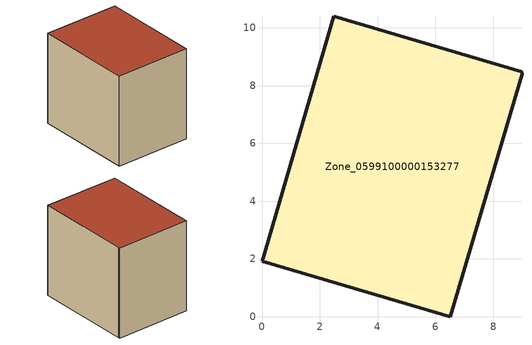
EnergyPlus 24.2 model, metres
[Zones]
Zone_0599100000153277
 floor ground (C_G): 8.99,8.41 6.52,0 0,1.92 2.49,10.4 8.98,8.48 z0.46
 wall outside (C_F): 6.52,0 8.99,8.41 8.98,8.48 2.49,10.4 0,1.92 6.52,0 z0.46:8.58
 roof outside (C_R): 2.49,10.4 0,1.92 6.52,0 8.99,8.41 8.98,8.48 z8.58
[BUILDING]
Pand.0599100000153277: North Axis=0; Terrain=City; Loads Convergence Tolerance Value=0.04; Temperature Convergence Tolerance Value=0.4; Solar Distribution=FullExterior; Maximum Number of Warmup Days=25; Minimum Number of Warmup Days=1
[Site:Location]
Rotterdam.The.Hague.AP_ZH_NLD Design_Conditions: Latitude=51.96; Longitude=4.45; Time Zone=1; Elevation=-4.5
[SITE:GROUNDTEMPERATURE:BUILDINGSURFACE]
18, 18, 18, 18, 18, 18, 18, 18, 18, 18, 18, 18
[MATERIAL] Thermal Absorptance=0.9; Solar Absorptance=0.7; Visible Absorptance=0.7
Name | Roughness | Thickness | Conductivity | Density | Specific Heat
G.TI.1965-1974 | MediumSmooth | 0.15 | 0.882353 | 540 | 1210
F.TI.1965-1974 | Rough | 0.3 | 0.697674 | 1920 | 840
R.TI.1965-1974 | MediumRough | 0.2 | 0.232558 | 1500 | 1000
[CONSTRUCTION]
C_G: G.TI.1965-1974
C_F: F.TI.1965-1974
C_R: R.TI.1965-1974
[ZONE]
Zone_0599100000153277: Type=1; Multiplier=1; Ceiling Height=Autocalculate; Volume=Autocalculate; Floor Area=autocalculate; Part of Total Floor Area=Yes
[ZONEINFILTRATION:DESIGNFLOWRATE]
Infil_Zone_0599100000153277: Zone or ZoneList or Space or SpaceList=Zone_0599100000153277; Schedule=AlwaysOn; Design Flow Rate Calculation Method=Flow/Area; Flow Rate per Floor Area=0.003; Constant Term Coefficient=1; Temperature Term Coefficient=0; Velocity Term Coefficient=0; Velocity Squared Term Coefficient=0
[HVACTEMPLATE:ZONE:IDEALLOADSAIRSYSTEM]
Zone_0599100000153277: Maximum Heating Supply Air Temperature=50; Minimum Cooling Supply Air Temperature=13; Maximum Heating Supply Air Humidity Ratio=0.0156; Minimum Cooling Supply Air Humidity Ratio=0.0077; Heating Limit=NoLimit; Cooling Limit=NoLimit; Dehumidification Control Type=ConstantSensibleHeatRatio; Cooling Sensible Heat Ratio=0.7; Dehumidification Setpoint=60; Humidification Control Type=None; Humidification Setpoint=30; Outdoor Air Method=None; Outdoor Air Flow Rate per Person=0.00944; Outdoor Air Flow Rate per Zone Floor Area=0; Outdoor Air Flow Rate per Zone=0; Demand Controlled Ventilation Type=None; Outdoor Air Economizer Type=NoEconomizer; Heat Recovery Type=None; Sensible Heat Recovery Effectiveness=0.7; Latent Heat Recovery Effectiveness=0.65
[ZONECONTROL:THERMOSTAT]
ThermostatControl_Zone_0599100000153277: Zone or ZoneList=Zone_0599100000153277; Control Type Schedule=DualSetpointControlType; Control 1=Thermostat_Zone_0599100000153277; Temperature Difference Between Cutout And Setpoint=0
[THERMOSTATSETPOINT:DUALSETPOINT]
Thermostat_Zone_0599100000153277: Heating Setpoint Temperature Schedule=HeatingSetpoint_Zone_0599100000153277; Cooling Setpoint Temperature Schedule=CoolingSetpoint_Zone_0599100000153277
[SCHEDULE:COMPACT]
HeatingSetpoint_Zone_0599100000153277: Through: 12/31, For: AllDays, Until: 24:00, 21
CoolingSetpoint_Zone_0599100000153277: Through: 12/31, For: AllDays, Until: 24:00, 24
DualSetpointControlType: Through: 12/31, For: AllDays, Until: 24:00, 4
AlwaysOn: Through: 12/31, For: AllDays, Until: 24:00, 1
